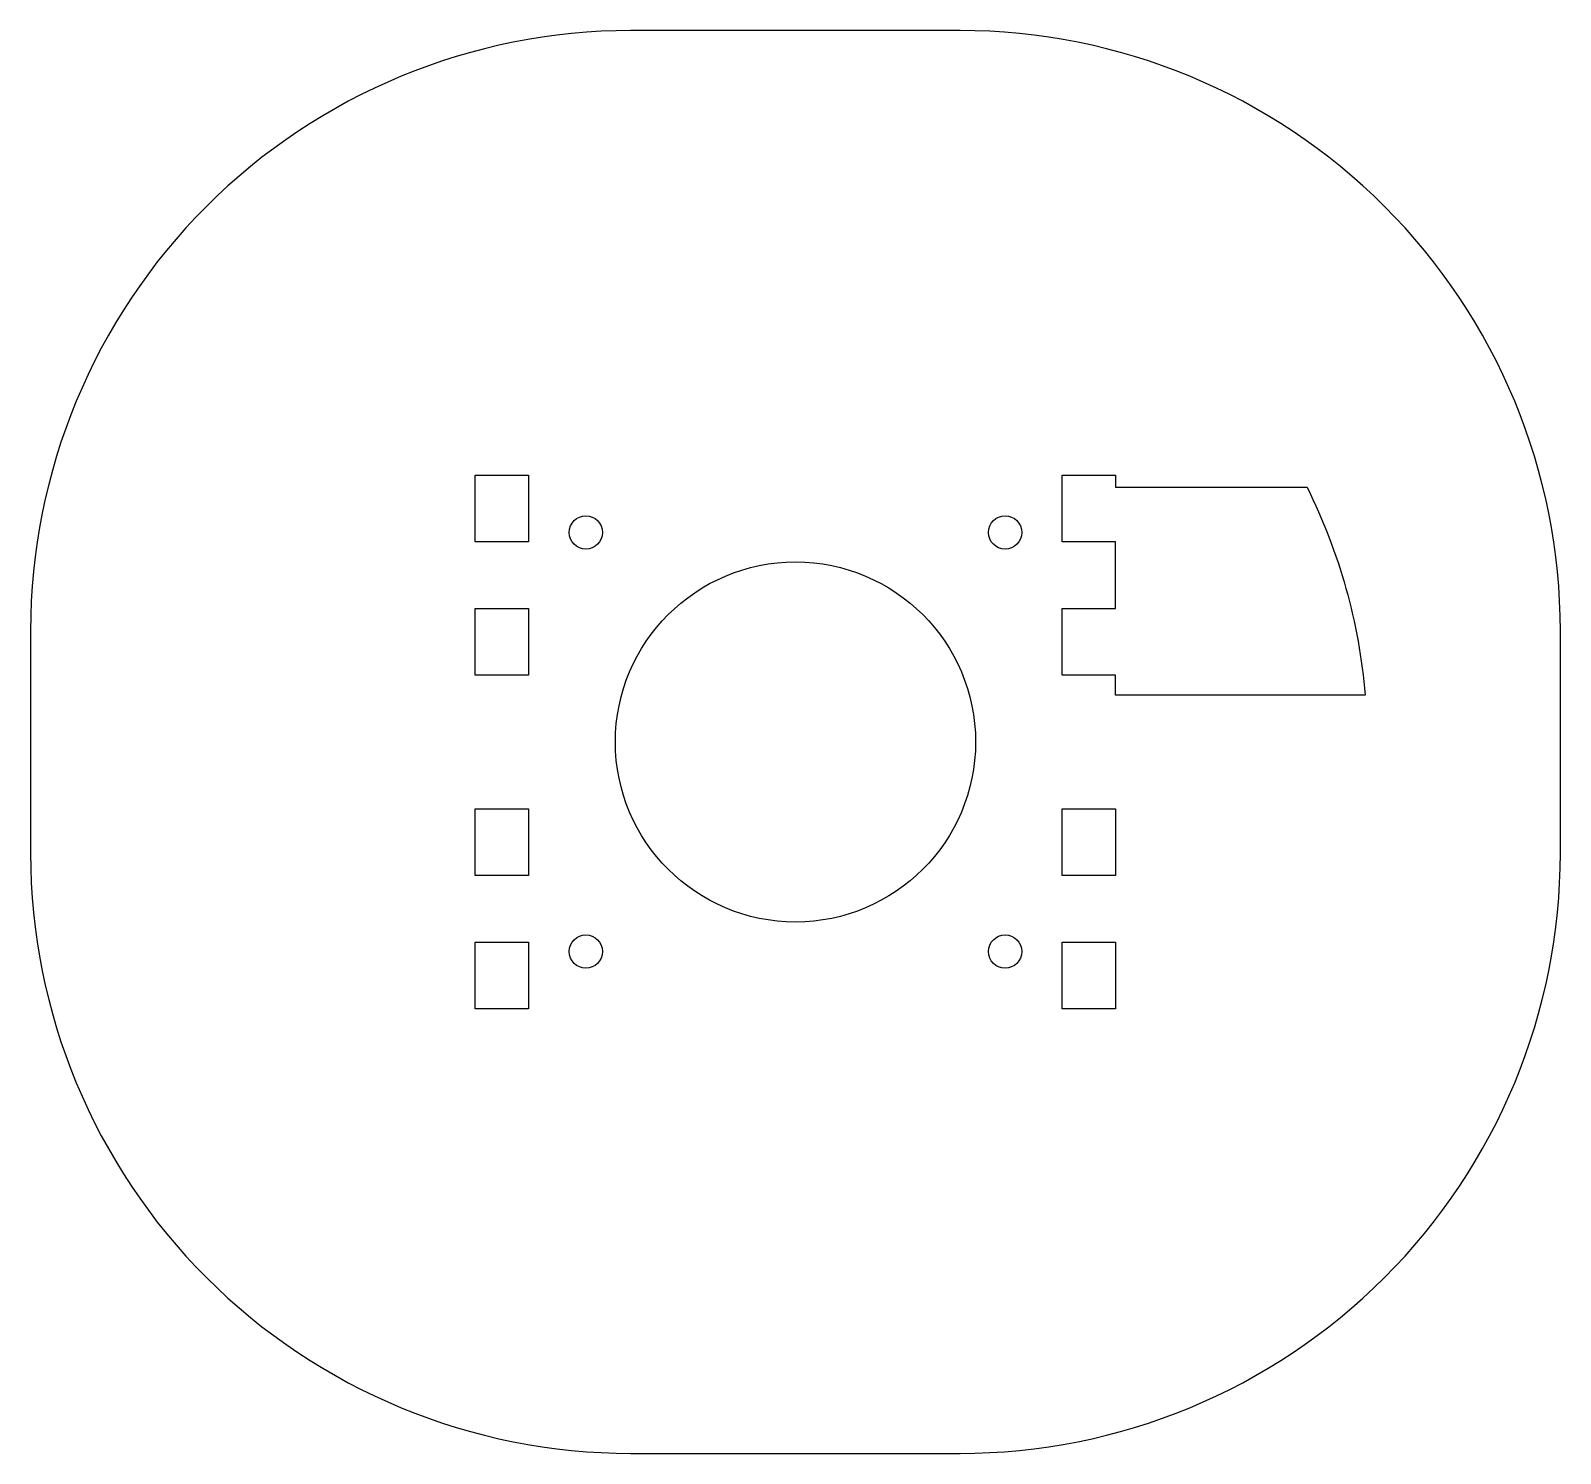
# Model space of a CAD drawing. Header units: millimetres. Extents: x -83 to 89, y -77 to 83.
import ezdxf

# ---------------------------------------------------------------- set-up
doc = ezdxf.new("R2010")
doc.units = ezdxf.units.MM
doc.layers.get('0').update_dxf_attribs({"linetype": 'CONTINUOUS'})

msp = doc.modelspace()

# ---------------------------------------------------------------- linework, layer by layer
for points in [[(88.68, 15.45, 0.414214), (21.18, 82.95), (-15.82, 82.95, 0.414214), (-83.32, 15.45), (-83.32, -9.55, 0.414214), (-15.82, -77.05), (21.18, -77.05, 0.414214), (88.68, -9.55)], [(38.68, 31.59), (60.2, 31.59, -0.095216), (66.72, 8.23), (38.68, 8.23), (38.68, 10.45), (32.68, 10.45), (32.68, 17.95), (38.68, 17.95), (38.68, 25.45), (32.68, 25.45), (32.68, 32.95), (38.68, 32.95)]]:
    msp.add_lwpolyline(points, format="xyb", close=True)
for points in [[(-33.32, 32.95), (-27.32, 32.95), (-27.32, 25.45), (-33.32, 25.45)], [(-33.32, 17.95), (-27.32, 17.95), (-27.32, 10.45), (-33.32, 10.45)], [(-33.32, -12.05), (-33.32, -4.55), (-27.32, -4.55), (-27.32, -12.05)], [(38.68, -12.05), (32.68, -12.05), (32.68, -4.55), (38.68, -4.55)], [(-27.32, -27.05), (-33.32, -27.05), (-33.32, -19.55), (-27.32, -19.55)], [(38.68, -27.05), (32.68, -27.05), (32.68, -19.55), (38.68, -19.55)]]:
    msp.add_lwpolyline(points, close=True)
for centre, radius in [((-20.89, 26.52), 1.87), ((26.25, 26.52), 1.87), ((2.68, 2.95), 20.25), ((-20.89, -20.62), 1.87), ((26.25, -20.62), 1.87)]:
    msp.add_circle(centre, radius)

doc.saveas('drawing.dxf')
